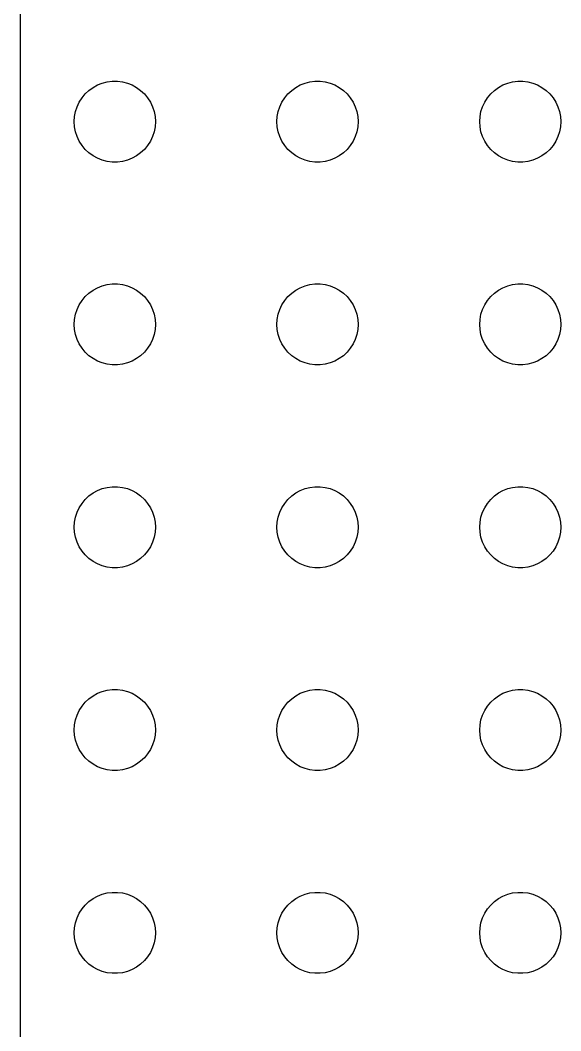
# Model space of a CAD drawing. Header units: metres. Extents: x -210 to 210, y -149 to 149.
# Drawn here: x -209.5 to -169.5, y -74.7 to 0 of the extents above; entities that cross this region are included whole.
import ezdxf

# ---------------------------------------------------------------- set-up
doc = ezdxf.new("R2010")
doc.units = ezdxf.units.M

msp = doc.modelspace()

# ---------------------------------------------------------------- linework, layer by layer
for p, q in [((-209.5, 144.5), (-209.5, -144.5)), ((-204.687, -5.44635), (-204.412, -5.18845)), ((-204.412, -5.18845), (-204.107, -4.96701)), ((-204.107, -4.96701), (-203.777, -4.78551)), ((-203.777, -4.78551), (-203.427, -4.64682)), ((-203.427, -4.64682), (-203.062, -4.55313)), ((-203.062, -4.55313), (-202.688, -4.50591)), ((-202.688, -4.50591), (-202.312, -4.50591)), ((-202.312, -4.50591), (-201.938, -4.55313)), ((-201.938, -4.55313), (-201.573, -4.64682)), ((-201.573, -4.64682), (-201.223, -4.78551)), ((-201.223, -4.78551), (-200.893, -4.96701)), ((-200.893, -4.96701), (-200.588, -5.18845)), ((-200.588, -5.18845), (-200.313, -5.44635)), ((-189.687, -5.44635), (-189.412, -5.18845)), ((-189.412, -5.18845), (-189.107, -4.96701)), ((-189.107, -4.96701), (-188.777, -4.78551)), ((-188.777, -4.78551), (-188.427, -4.64682)), ((-188.427, -4.64682), (-188.062, -4.55313)), ((-188.062, -4.55313), (-187.688, -4.50591)), ((-187.688, -4.50591), (-187.312, -4.50591)), ((-187.312, -4.50591), (-186.938, -4.55313)), ((-186.938, -4.55313), (-186.573, -4.64682)), ((-186.573, -4.64682), (-186.223, -4.78551)), ((-186.223, -4.78551), (-185.893, -4.96701)), ((-185.893, -4.96701), (-185.588, -5.18845)), ((-185.588, -5.18845), (-185.313, -5.44635)), ((-174.687, -5.44635), (-174.412, -5.18845)), ((-174.412, -5.18845), (-174.107, -4.96701)), ((-174.107, -4.96701), (-173.777, -4.78551)), ((-173.777, -4.78551), (-173.427, -4.64682)), ((-173.427, -4.64682), (-173.062, -4.55313)), ((-173.062, -4.55313), (-172.688, -4.50591)), ((-172.688, -4.50591), (-172.312, -4.50591)), ((-172.312, -4.50591), (-171.938, -4.55313)), ((-171.938, -4.55313), (-171.573, -4.64682)), ((-171.573, -4.64682), (-171.223, -4.78551)), ((-171.223, -4.78551), (-170.893, -4.96701)), ((-170.893, -4.96701), (-170.588, -5.18845)), ((-170.588, -5.18845), (-170.313, -5.44635)), ((-205.129, -6.05473), (-204.927, -5.73663)), ((-204.927, -5.73663), (-204.687, -5.44635)), ((-200.313, -5.44635), (-200.073, -5.73663)), ((-200.073, -5.73663), (-199.871, -6.05473)), ((-190.129, -6.05473), (-189.927, -5.73663)), ((-189.927, -5.73663), (-189.687, -5.44635)), ((-185.313, -5.44635), (-185.073, -5.73663)), ((-185.073, -5.73663), (-184.871, -6.05473)), ((-175.129, -6.05473), (-174.927, -5.73663)), ((-174.927, -5.73663), (-174.687, -5.44635)), ((-170.313, -5.44635), (-170.073, -5.73663)), ((-170.073, -5.73663), (-169.871, -6.05473)), ((-205.406, -6.75392), (-205.289, -6.39561)), ((-205.289, -6.39561), (-205.129, -6.05473)), ((-199.871, -6.05473), (-199.711, -6.39561)), ((-199.711, -6.39561), (-199.594, -6.75392)), ((-190.406, -6.75392), (-190.289, -6.39561)), ((-190.289, -6.39561), (-190.129, -6.05473)), ((-184.871, -6.05473), (-184.711, -6.39561)), ((-184.711, -6.39561), (-184.594, -6.75392)), ((-175.406, -6.75392), (-175.289, -6.39561)), ((-175.289, -6.39561), (-175.129, -6.05473)), ((-169.871, -6.05473), (-169.711, -6.39561)), ((-169.711, -6.39561), (-169.594, -6.75392)), ((-205.5, -7.5), (-205.476, -7.12399)), ((-205.476, -7.12399), (-205.406, -6.75392)), ((-199.594, -6.75392), (-199.524, -7.12399)), ((-199.524, -7.12399), (-199.5, -7.5)), ((-190.5, -7.5), (-190.476, -7.12399)), ((-190.476, -7.12399), (-190.406, -6.75392)), ((-184.594, -6.75392), (-184.524, -7.12399)), ((-184.524, -7.12399), (-184.5, -7.5)), ((-175.5, -7.5), (-175.476, -7.12399)), ((-175.476, -7.12399), (-175.406, -6.75392)), ((-169.594, -6.75392), (-169.524, -7.12399)), ((-169.524, -7.12399), (-169.5, -7.5)), ((-205.476, -7.87599), (-205.5, -7.5)), ((-205.406, -8.24606), (-205.476, -7.87599)), ((-199.524, -7.87599), (-199.594, -8.24606)), ((-199.5, -7.5), (-199.524, -7.87599)), ((-190.476, -7.87599), (-190.5, -7.5)), ((-190.406, -8.24606), (-190.476, -7.87599)), ((-184.524, -7.87599), (-184.594, -8.24606)), ((-184.5, -7.5), (-184.524, -7.87599)), ((-175.476, -7.87599), (-175.5, -7.5)), ((-175.406, -8.24606), (-175.476, -7.87599)), ((-169.524, -7.87599), (-169.594, -8.24606)), ((-169.5, -7.5), (-169.524, -7.87599)), ((-205.289, -8.60437), (-205.406, -8.24606)), ((-205.129, -8.94525), (-205.289, -8.60437)), ((-204.927, -9.26335), (-205.129, -8.94525)), ((-199.871, -8.94525), (-200.073, -9.26335)), ((-199.711, -8.60437), (-199.871, -8.94525)), ((-199.594, -8.24606), (-199.711, -8.60437)), ((-190.289, -8.60437), (-190.406, -8.24606)), ((-190.129, -8.94525), (-190.289, -8.60437)), ((-189.927, -9.26335), (-190.129, -8.94525)), ((-184.871, -8.94525), (-185.073, -9.26335)), ((-184.711, -8.60437), (-184.871, -8.94525)), ((-184.594, -8.24606), (-184.711, -8.60437)), ((-175.289, -8.60437), (-175.406, -8.24606)), ((-175.129, -8.94525), (-175.289, -8.60437)), ((-174.927, -9.26335), (-175.129, -8.94525)), ((-169.871, -8.94525), (-170.073, -9.26335)), ((-169.711, -8.60437), (-169.871, -8.94525)), ((-169.594, -8.24606), (-169.711, -8.60437)), ((-204.687, -9.55363), (-204.927, -9.26335)), ((-204.412, -9.81154), (-204.687, -9.55363)), ((-200.313, -9.55363), (-200.588, -9.81154)), ((-200.073, -9.26335), (-200.313, -9.55363)), ((-189.687, -9.55363), (-189.927, -9.26335)), ((-189.412, -9.81154), (-189.687, -9.55363)), ((-185.313, -9.55363), (-185.588, -9.81154)), ((-185.073, -9.26335), (-185.313, -9.55363)), ((-174.687, -9.55363), (-174.927, -9.26335)), ((-174.412, -9.81154), (-174.687, -9.55363)), ((-170.313, -9.55363), (-170.588, -9.81154)), ((-170.073, -9.26335), (-170.313, -9.55363)), ((-204.107, -10.033), (-204.412, -9.81154)), ((-203.777, -10.2145), (-204.107, -10.033)), ((-203.427, -10.3532), (-203.777, -10.2145)), ((-203.062, -10.4469), (-203.427, -10.3532)), ((-202.688, -10.4941), (-203.062, -10.4469)), ((-201.938, -10.4469), (-202.312, -10.4941)), ((-201.573, -10.3532), (-201.938, -10.4469)), ((-201.223, -10.2145), (-201.573, -10.3532)), ((-200.893, -10.033), (-201.223, -10.2145)), ((-200.588, -9.81154), (-200.893, -10.033)), ((-189.107, -10.033), (-189.412, -9.81154)), ((-188.777, -10.2145), (-189.107, -10.033)), ((-188.427, -10.3532), (-188.777, -10.2145)), ((-188.062, -10.4469), (-188.427, -10.3532)), ((-187.688, -10.4941), (-188.062, -10.4469)), ((-186.938, -10.4469), (-187.312, -10.4941)), ((-186.573, -10.3532), (-186.938, -10.4469)), ((-186.223, -10.2145), (-186.573, -10.3532)), ((-185.893, -10.033), (-186.223, -10.2145)), ((-185.588, -9.81154), (-185.893, -10.033)), ((-174.107, -10.033), (-174.412, -9.81154)), ((-173.777, -10.2145), (-174.107, -10.033)), ((-173.427, -10.3532), (-173.777, -10.2145)), ((-173.062, -10.4469), (-173.427, -10.3532)), ((-172.688, -10.4941), (-173.062, -10.4469)), ((-171.938, -10.4469), (-172.312, -10.4941)), ((-171.573, -10.3532), (-171.938, -10.4469)), ((-171.223, -10.2145), (-171.573, -10.3532)), ((-170.893, -10.033), (-171.223, -10.2145)), ((-170.588, -9.81154), (-170.893, -10.033)), ((-202.312, -10.4941), (-202.688, -10.4941)), ((-187.312, -10.4941), (-187.688, -10.4941)), ((-172.312, -10.4941), (-172.688, -10.4941)), ((-204.412, -20.1884), (-204.107, -19.967)), ((-204.107, -19.967), (-203.777, -19.7855)), ((-203.777, -19.7855), (-203.427, -19.6468)), ((-203.427, -19.6468), (-203.062, -19.5531)), ((-203.062, -19.5531), (-202.688, -19.5059)), ((-202.688, -19.5059), (-202.312, -19.5059)), ((-202.312, -19.5059), (-201.938, -19.5531)), ((-201.938, -19.5531), (-201.573, -19.6468)), ((-201.573, -19.6468), (-201.223, -19.7855)), ((-201.223, -19.7855), (-200.893, -19.967)), ((-200.893, -19.967), (-200.588, -20.1884)), ((-189.412, -20.1884), (-189.107, -19.967)), ((-189.107, -19.967), (-188.777, -19.7855)), ((-188.777, -19.7855), (-188.427, -19.6468)), ((-188.427, -19.6468), (-188.062, -19.5531)), ((-188.062, -19.5531), (-187.688, -19.5059)), ((-187.688, -19.5059), (-187.312, -19.5059)), ((-187.312, -19.5059), (-186.938, -19.5531)), ((-186.938, -19.5531), (-186.573, -19.6468)), ((-186.573, -19.6468), (-186.223, -19.7855)), ((-186.223, -19.7855), (-185.893, -19.967)), ((-185.893, -19.967), (-185.588, -20.1884)), ((-174.412, -20.1884), (-174.107, -19.967)), ((-174.107, -19.967), (-173.777, -19.7855)), ((-173.777, -19.7855), (-173.427, -19.6468)), ((-173.427, -19.6468), (-173.062, -19.5531)), ((-173.062, -19.5531), (-172.688, -19.5059)), ((-172.688, -19.5059), (-172.312, -19.5059)), ((-172.312, -19.5059), (-171.938, -19.5531)), ((-171.938, -19.5531), (-171.573, -19.6468)), ((-171.573, -19.6468), (-171.223, -19.7855)), ((-171.223, -19.7855), (-170.893, -19.967)), ((-170.893, -19.967), (-170.588, -20.1884)), ((-205.129, -21.0547), (-204.927, -20.7366)), ((-204.927, -20.7366), (-204.687, -20.4464)), ((-204.687, -20.4464), (-204.412, -20.1884)), ((-200.588, -20.1884), (-200.313, -20.4464)), ((-200.313, -20.4464), (-200.073, -20.7366)), ((-200.073, -20.7366), (-199.871, -21.0547)), ((-190.129, -21.0547), (-189.927, -20.7366)), ((-189.927, -20.7366), (-189.687, -20.4464)), ((-189.687, -20.4464), (-189.412, -20.1884)), ((-185.588, -20.1884), (-185.313, -20.4464)), ((-185.313, -20.4464), (-185.073, -20.7366)), ((-185.073, -20.7366), (-184.871, -21.0547)), ((-175.129, -21.0547), (-174.927, -20.7366)), ((-174.927, -20.7366), (-174.687, -20.4464)), ((-174.687, -20.4464), (-174.412, -20.1884)), ((-170.588, -20.1884), (-170.313, -20.4464)), ((-170.313, -20.4464), (-170.073, -20.7366)), ((-170.073, -20.7366), (-169.871, -21.0547)), ((-205.406, -21.7539), (-205.289, -21.3956)), ((-205.289, -21.3956), (-205.129, -21.0547)), ((-199.871, -21.0547), (-199.711, -21.3956)), ((-199.711, -21.3956), (-199.594, -21.7539)), ((-190.406, -21.7539), (-190.289, -21.3956)), ((-190.289, -21.3956), (-190.129, -21.0547)), ((-184.871, -21.0547), (-184.711, -21.3956)), ((-184.711, -21.3956), (-184.594, -21.7539)), ((-175.406, -21.7539), (-175.289, -21.3956)), ((-175.289, -21.3956), (-175.129, -21.0547)), ((-169.871, -21.0547), (-169.711, -21.3956)), ((-169.711, -21.3956), (-169.594, -21.7539)), ((-205.5, -22.5), (-205.476, -22.124)), ((-205.476, -22.124), (-205.406, -21.7539)), ((-199.594, -21.7539), (-199.524, -22.124)), ((-199.524, -22.124), (-199.5, -22.5)), ((-190.5, -22.5), (-190.476, -22.124)), ((-190.476, -22.124), (-190.406, -21.7539)), ((-184.594, -21.7539), (-184.524, -22.124)), ((-184.524, -22.124), (-184.5, -22.5)), ((-175.5, -22.5), (-175.476, -22.124)), ((-175.476, -22.124), (-175.406, -21.7539)), ((-169.594, -21.7539), (-169.524, -22.124)), ((-169.524, -22.124), (-169.5, -22.5)), ((-205.476, -22.876), (-205.5, -22.5)), ((-205.406, -23.2461), (-205.476, -22.876)), ((-199.524, -22.876), (-199.594, -23.2461)), ((-199.5, -22.5), (-199.524, -22.876)), ((-190.476, -22.876), (-190.5, -22.5)), ((-190.406, -23.2461), (-190.476, -22.876)), ((-184.524, -22.876), (-184.594, -23.2461)), ((-184.5, -22.5), (-184.524, -22.876)), ((-175.476, -22.876), (-175.5, -22.5)), ((-175.406, -23.2461), (-175.476, -22.876)), ((-169.524, -22.876), (-169.594, -23.2461)), ((-169.5, -22.5), (-169.524, -22.876)), ((-205.289, -23.6044), (-205.406, -23.2461)), ((-205.129, -23.9453), (-205.289, -23.6044)), ((-199.711, -23.6044), (-199.871, -23.9453)), ((-199.594, -23.2461), (-199.711, -23.6044)), ((-190.289, -23.6044), (-190.406, -23.2461)), ((-190.129, -23.9453), (-190.289, -23.6044)), ((-184.711, -23.6044), (-184.871, -23.9453)), ((-184.594, -23.2461), (-184.711, -23.6044)), ((-175.289, -23.6044), (-175.406, -23.2461)), ((-175.129, -23.9453), (-175.289, -23.6044)), ((-169.711, -23.6044), (-169.871, -23.9453)), ((-169.594, -23.2461), (-169.711, -23.6044)), ((-204.927, -24.2634), (-205.129, -23.9453)), ((-204.687, -24.5536), (-204.927, -24.2634)), ((-204.412, -24.8115), (-204.687, -24.5536)), ((-200.313, -24.5536), (-200.588, -24.8115)), ((-200.073, -24.2634), (-200.313, -24.5536)), ((-199.871, -23.9453), (-200.073, -24.2634)), ((-189.927, -24.2634), (-190.129, -23.9453)), ((-189.687, -24.5536), (-189.927, -24.2634)), ((-189.412, -24.8115), (-189.687, -24.5536)), ((-185.313, -24.5536), (-185.588, -24.8115)), ((-185.073, -24.2634), (-185.313, -24.5536)), ((-184.871, -23.9453), (-185.073, -24.2634)), ((-174.927, -24.2634), (-175.129, -23.9453)), ((-174.687, -24.5536), (-174.927, -24.2634)), ((-174.412, -24.8115), (-174.687, -24.5536)), ((-170.313, -24.5536), (-170.588, -24.8115)), ((-170.073, -24.2634), (-170.313, -24.5536)), ((-169.871, -23.9453), (-170.073, -24.2634)), ((-204.107, -25.033), (-204.412, -24.8115)), ((-203.777, -25.2145), (-204.107, -25.033)), ((-203.427, -25.3532), (-203.777, -25.2145)), ((-203.062, -25.4469), (-203.427, -25.3532)), ((-201.573, -25.3532), (-201.938, -25.4469)), ((-201.223, -25.2145), (-201.573, -25.3532)), ((-200.893, -25.033), (-201.223, -25.2145)), ((-200.588, -24.8115), (-200.893, -25.033)), ((-189.107, -25.033), (-189.412, -24.8115)), ((-188.777, -25.2145), (-189.107, -25.033)), ((-188.427, -25.3532), (-188.777, -25.2145)), ((-188.062, -25.4469), (-188.427, -25.3532)), ((-186.573, -25.3532), (-186.938, -25.4469)), ((-186.223, -25.2145), (-186.573, -25.3532)), ((-185.893, -25.033), (-186.223, -25.2145)), ((-185.588, -24.8115), (-185.893, -25.033)), ((-174.107, -25.033), (-174.412, -24.8115)), ((-173.777, -25.2145), (-174.107, -25.033)), ((-173.427, -25.3532), (-173.777, -25.2145)), ((-173.062, -25.4469), (-173.427, -25.3532)), ((-171.573, -25.3532), (-171.938, -25.4469)), ((-171.223, -25.2145), (-171.573, -25.3532)), ((-170.893, -25.033), (-171.223, -25.2145)), ((-170.588, -24.8115), (-170.893, -25.033)), ((-202.688, -25.4941), (-203.062, -25.4469)), ((-202.312, -25.4941), (-202.688, -25.4941)), ((-201.938, -25.4469), (-202.312, -25.4941)), ((-187.688, -25.4941), (-188.062, -25.4469)), ((-187.312, -25.4941), (-187.688, -25.4941)), ((-186.938, -25.4469), (-187.312, -25.4941)), ((-172.688, -25.4941), (-173.062, -25.4469)), ((-172.312, -25.4941), (-172.688, -25.4941)), ((-171.938, -25.4469), (-172.312, -25.4941)), ((-204.412, -35.1885), (-204.107, -34.967)), ((-204.107, -34.967), (-203.777, -34.7855)), ((-203.777, -34.7855), (-203.427, -34.6468)), ((-203.427, -34.6468), (-203.062, -34.5531)), ((-203.062, -34.5531), (-202.688, -34.5059)), ((-202.688, -34.5059), (-202.312, -34.5059)), ((-202.312, -34.5059), (-201.938, -34.5531)), ((-201.938, -34.5531), (-201.573, -34.6468)), ((-201.573, -34.6468), (-201.223, -34.7855)), ((-201.223, -34.7855), (-200.893, -34.967)), ((-200.893, -34.967), (-200.588, -35.1885)), ((-189.412, -35.1885), (-189.107, -34.967)), ((-189.107, -34.967), (-188.777, -34.7855)), ((-188.777, -34.7855), (-188.427, -34.6468)), ((-188.427, -34.6468), (-188.062, -34.5531)), ((-188.062, -34.5531), (-187.688, -34.5059)), ((-187.688, -34.5059), (-187.312, -34.5059)), ((-187.312, -34.5059), (-186.938, -34.5531)), ((-186.938, -34.5531), (-186.573, -34.6468)), ((-186.573, -34.6468), (-186.223, -34.7855)), ((-186.223, -34.7855), (-185.893, -34.967)), ((-185.893, -34.967), (-185.588, -35.1885)), ((-174.412, -35.1885), (-174.107, -34.967)), ((-174.107, -34.967), (-173.777, -34.7855)), ((-173.777, -34.7855), (-173.427, -34.6468)), ((-173.427, -34.6468), (-173.062, -34.5531)), ((-173.062, -34.5531), (-172.688, -34.5059)), ((-172.688, -34.5059), (-172.312, -34.5059)), ((-172.312, -34.5059), (-171.938, -34.5531)), ((-171.938, -34.5531), (-171.573, -34.6468)), ((-171.573, -34.6468), (-171.223, -34.7855)), ((-171.223, -34.7855), (-170.893, -34.967)), ((-170.893, -34.967), (-170.588, -35.1885)), ((-205.129, -36.0547), (-204.927, -35.7366)), ((-204.927, -35.7366), (-204.687, -35.4464)), ((-204.687, -35.4464), (-204.412, -35.1885)), ((-200.588, -35.1885), (-200.313, -35.4464)), ((-200.313, -35.4464), (-200.073, -35.7366)), ((-200.073, -35.7366), (-199.871, -36.0547)), ((-190.129, -36.0547), (-189.927, -35.7366)), ((-189.927, -35.7366), (-189.687, -35.4464)), ((-189.687, -35.4464), (-189.412, -35.1885)), ((-185.588, -35.1885), (-185.313, -35.4464)), ((-185.313, -35.4464), (-185.073, -35.7366)), ((-185.073, -35.7366), (-184.871, -36.0547)), ((-175.129, -36.0547), (-174.927, -35.7366)), ((-174.927, -35.7366), (-174.687, -35.4464)), ((-174.687, -35.4464), (-174.412, -35.1885)), ((-170.588, -35.1885), (-170.313, -35.4464)), ((-170.313, -35.4464), (-170.073, -35.7366)), ((-170.073, -35.7366), (-169.871, -36.0547)), ((-205.406, -36.7539), (-205.289, -36.3956)), ((-205.289, -36.3956), (-205.129, -36.0547)), ((-199.871, -36.0547), (-199.711, -36.3956)), ((-199.711, -36.3956), (-199.594, -36.7539)), ((-190.406, -36.7539), (-190.289, -36.3956)), ((-190.289, -36.3956), (-190.129, -36.0547)), ((-184.871, -36.0547), (-184.711, -36.3956)), ((-184.711, -36.3956), (-184.594, -36.7539)), ((-175.406, -36.7539), (-175.289, -36.3956)), ((-175.289, -36.3956), (-175.129, -36.0547)), ((-169.871, -36.0547), (-169.711, -36.3956)), ((-169.711, -36.3956), (-169.594, -36.7539)), ((-205.5, -37.5), (-205.476, -37.124)), ((-205.476, -37.124), (-205.406, -36.7539)), ((-199.594, -36.7539), (-199.524, -37.124)), ((-199.524, -37.124), (-199.5, -37.5)), ((-190.5, -37.5), (-190.476, -37.124)), ((-190.476, -37.124), (-190.406, -36.7539)), ((-184.594, -36.7539), (-184.524, -37.124)), ((-184.524, -37.124), (-184.5, -37.5)), ((-175.5, -37.5), (-175.476, -37.124)), ((-175.476, -37.124), (-175.406, -36.7539)), ((-169.594, -36.7539), (-169.524, -37.124)), ((-169.524, -37.124), (-169.5, -37.5)), ((-205.476, -37.876), (-205.5, -37.5)), ((-205.406, -38.2461), (-205.476, -37.876)), ((-199.524, -37.876), (-199.594, -38.2461)), ((-199.5, -37.5), (-199.524, -37.876)), ((-190.476, -37.876), (-190.5, -37.5)), ((-190.406, -38.2461), (-190.476, -37.876)), ((-184.524, -37.876), (-184.594, -38.2461)), ((-184.5, -37.5), (-184.524, -37.876)), ((-175.476, -37.876), (-175.5, -37.5)), ((-175.406, -38.2461), (-175.476, -37.876)), ((-169.524, -37.876), (-169.594, -38.2461)), ((-169.5, -37.5), (-169.524, -37.876)), ((-205.289, -38.6044), (-205.406, -38.2461)), ((-205.129, -38.9453), (-205.289, -38.6044)), ((-199.711, -38.6044), (-199.871, -38.9453)), ((-199.594, -38.2461), (-199.711, -38.6044)), ((-190.289, -38.6044), (-190.406, -38.2461)), ((-190.129, -38.9453), (-190.289, -38.6044)), ((-184.711, -38.6044), (-184.871, -38.9453)), ((-184.594, -38.2461), (-184.711, -38.6044)), ((-175.289, -38.6044), (-175.406, -38.2461)), ((-175.129, -38.9453), (-175.289, -38.6044)), ((-169.711, -38.6044), (-169.871, -38.9453)), ((-169.594, -38.2461), (-169.711, -38.6044)), ((-204.927, -39.2634), (-205.129, -38.9453)), ((-204.687, -39.5536), (-204.927, -39.2634)), ((-204.412, -39.8115), (-204.687, -39.5536)), ((-200.313, -39.5536), (-200.588, -39.8115)), ((-200.073, -39.2634), (-200.313, -39.5536)), ((-199.871, -38.9453), (-200.073, -39.2634)), ((-189.927, -39.2634), (-190.129, -38.9453)), ((-189.687, -39.5536), (-189.927, -39.2634)), ((-189.412, -39.8115), (-189.687, -39.5536)), ((-185.313, -39.5536), (-185.588, -39.8115)), ((-185.073, -39.2634), (-185.313, -39.5536)), ((-184.871, -38.9453), (-185.073, -39.2634)), ((-174.927, -39.2634), (-175.129, -38.9453)), ((-174.687, -39.5536), (-174.927, -39.2634)), ((-174.412, -39.8115), (-174.687, -39.5536)), ((-170.313, -39.5536), (-170.588, -39.8115)), ((-170.073, -39.2634), (-170.313, -39.5536)), ((-169.871, -38.9453), (-170.073, -39.2634)), ((-204.107, -40.033), (-204.412, -39.8115)), ((-203.777, -40.2145), (-204.107, -40.033)), ((-203.427, -40.3532), (-203.777, -40.2145)), ((-203.062, -40.4469), (-203.427, -40.3532)), ((-201.573, -40.3532), (-201.938, -40.4469)), ((-201.223, -40.2145), (-201.573, -40.3532)), ((-200.893, -40.033), (-201.223, -40.2145)), ((-200.588, -39.8115), (-200.893, -40.033)), ((-189.107, -40.033), (-189.412, -39.8115)), ((-188.777, -40.2145), (-189.107, -40.033)), ((-188.427, -40.3532), (-188.777, -40.2145)), ((-188.062, -40.4469), (-188.427, -40.3532)), ((-186.573, -40.3532), (-186.938, -40.4469)), ((-186.223, -40.2145), (-186.573, -40.3532)), ((-185.893, -40.033), (-186.223, -40.2145)), ((-185.588, -39.8115), (-185.893, -40.033)), ((-174.107, -40.033), (-174.412, -39.8115)), ((-173.777, -40.2145), (-174.107, -40.033)), ((-173.427, -40.3532), (-173.777, -40.2145)), ((-173.062, -40.4469), (-173.427, -40.3532)), ((-171.573, -40.3532), (-171.938, -40.4469)), ((-171.223, -40.2145), (-171.573, -40.3532)), ((-170.893, -40.033), (-171.223, -40.2145)), ((-170.588, -39.8115), (-170.893, -40.033)), ((-202.688, -40.4941), (-203.062, -40.4469)), ((-202.312, -40.4941), (-202.688, -40.4941)), ((-201.938, -40.4469), (-202.312, -40.4941)), ((-187.688, -40.4941), (-188.062, -40.4469)), ((-187.312, -40.4941), (-187.688, -40.4941)), ((-186.938, -40.4469), (-187.312, -40.4941)), ((-172.688, -40.4941), (-173.062, -40.4469)), ((-172.312, -40.4941), (-172.688, -40.4941)), ((-171.938, -40.4469), (-172.312, -40.4941)), ((-204.412, -50.1885), (-204.107, -49.967)), ((-204.107, -49.967), (-203.777, -49.7855)), ((-203.777, -49.7855), (-203.427, -49.6468)), ((-203.427, -49.6468), (-203.062, -49.5531)), ((-203.062, -49.5531), (-202.688, -49.5059)), ((-202.688, -49.5059), (-202.312, -49.5059)), ((-202.312, -49.5059), (-201.938, -49.5531)), ((-201.938, -49.5531), (-201.573, -49.6468)), ((-201.573, -49.6468), (-201.223, -49.7855)), ((-201.223, -49.7855), (-200.893, -49.967)), ((-200.893, -49.967), (-200.588, -50.1885)), ((-189.412, -50.1885), (-189.107, -49.967)), ((-189.107, -49.967), (-188.777, -49.7855)), ((-188.777, -49.7855), (-188.427, -49.6468)), ((-188.427, -49.6468), (-188.062, -49.5531)), ((-188.062, -49.5531), (-187.688, -49.5059)), ((-187.688, -49.5059), (-187.312, -49.5059)), ((-187.312, -49.5059), (-186.938, -49.5531)), ((-186.938, -49.5531), (-186.573, -49.6468)), ((-186.573, -49.6468), (-186.223, -49.7855)), ((-186.223, -49.7855), (-185.893, -49.967)), ((-185.893, -49.967), (-185.588, -50.1885)), ((-174.412, -50.1885), (-174.107, -49.967)), ((-174.107, -49.967), (-173.777, -49.7855)), ((-173.777, -49.7855), (-173.427, -49.6468)), ((-173.427, -49.6468), (-173.062, -49.5531)), ((-173.062, -49.5531), (-172.688, -49.5059)), ((-172.688, -49.5059), (-172.312, -49.5059)), ((-172.312, -49.5059), (-171.938, -49.5531)), ((-171.938, -49.5531), (-171.573, -49.6468)), ((-171.573, -49.6468), (-171.223, -49.7855)), ((-171.223, -49.7855), (-170.893, -49.967)), ((-170.893, -49.967), (-170.588, -50.1885)), ((-205.129, -51.0547), (-204.927, -50.7366)), ((-204.927, -50.7366), (-204.687, -50.4464)), ((-204.687, -50.4464), (-204.412, -50.1885)), ((-200.588, -50.1885), (-200.313, -50.4464)), ((-200.313, -50.4464), (-200.073, -50.7366)), ((-200.073, -50.7366), (-199.871, -51.0547)), ((-190.129, -51.0547), (-189.927, -50.7366)), ((-189.927, -50.7366), (-189.687, -50.4464)), ((-189.687, -50.4464), (-189.412, -50.1885)), ((-185.588, -50.1885), (-185.313, -50.4464)), ((-185.313, -50.4464), (-185.073, -50.7366)), ((-185.073, -50.7366), (-184.871, -51.0547)), ((-175.129, -51.0547), (-174.927, -50.7366)), ((-174.927, -50.7366), (-174.687, -50.4464)), ((-174.687, -50.4464), (-174.412, -50.1885)), ((-170.588, -50.1885), (-170.313, -50.4464)), ((-170.313, -50.4464), (-170.073, -50.7366)), ((-170.073, -50.7366), (-169.871, -51.0547)), ((-205.406, -51.7539), (-205.289, -51.3956)), ((-205.289, -51.3956), (-205.129, -51.0547)), ((-199.871, -51.0547), (-199.711, -51.3956)), ((-199.711, -51.3956), (-199.594, -51.7539)), ((-190.406, -51.7539), (-190.289, -51.3956)), ((-190.289, -51.3956), (-190.129, -51.0547)), ((-184.871, -51.0547), (-184.711, -51.3956)), ((-184.711, -51.3956), (-184.594, -51.7539)), ((-175.406, -51.7539), (-175.289, -51.3956)), ((-175.289, -51.3956), (-175.129, -51.0547)), ((-169.871, -51.0547), (-169.711, -51.3956)), ((-169.711, -51.3956), (-169.594, -51.7539)), ((-205.5, -52.5), (-205.476, -52.124)), ((-205.476, -52.124), (-205.406, -51.7539)), ((-199.594, -51.7539), (-199.524, -52.124)), ((-199.524, -52.124), (-199.5, -52.5)), ((-190.5, -52.5), (-190.476, -52.124)), ((-190.476, -52.124), (-190.406, -51.7539)), ((-184.594, -51.7539), (-184.524, -52.124)), ((-184.524, -52.124), (-184.5, -52.5)), ((-175.5, -52.5), (-175.476, -52.124)), ((-175.476, -52.124), (-175.406, -51.7539)), ((-169.594, -51.7539), (-169.524, -52.124)), ((-169.524, -52.124), (-169.5, -52.5)), ((-205.476, -52.876), (-205.5, -52.5)), ((-205.406, -53.2461), (-205.476, -52.876)), ((-199.524, -52.876), (-199.594, -53.2461)), ((-199.5, -52.5), (-199.524, -52.876)), ((-190.476, -52.876), (-190.5, -52.5)), ((-190.406, -53.2461), (-190.476, -52.876)), ((-184.524, -52.876), (-184.594, -53.2461)), ((-184.5, -52.5), (-184.524, -52.876)), ((-175.476, -52.876), (-175.5, -52.5)), ((-175.406, -53.2461), (-175.476, -52.876)), ((-169.524, -52.876), (-169.594, -53.2461)), ((-169.5, -52.5), (-169.524, -52.876)), ((-205.289, -53.6044), (-205.406, -53.2461)), ((-205.129, -53.9453), (-205.289, -53.6044)), ((-199.711, -53.6044), (-199.871, -53.9453)), ((-199.594, -53.2461), (-199.711, -53.6044)), ((-190.289, -53.6044), (-190.406, -53.2461)), ((-190.129, -53.9453), (-190.289, -53.6044)), ((-184.711, -53.6044), (-184.871, -53.9453)), ((-184.594, -53.2461), (-184.711, -53.6044)), ((-175.289, -53.6044), (-175.406, -53.2461)), ((-175.129, -53.9453), (-175.289, -53.6044)), ((-169.711, -53.6044), (-169.871, -53.9453)), ((-169.594, -53.2461), (-169.711, -53.6044)), ((-204.927, -54.2634), (-205.129, -53.9453)), ((-204.687, -54.5536), (-204.927, -54.2634)), ((-204.412, -54.8115), (-204.687, -54.5536)), ((-200.313, -54.5536), (-200.588, -54.8115)), ((-200.073, -54.2634), (-200.313, -54.5536)), ((-199.871, -53.9453), (-200.073, -54.2634)), ((-189.927, -54.2634), (-190.129, -53.9453)), ((-189.687, -54.5536), (-189.927, -54.2634)), ((-189.412, -54.8115), (-189.687, -54.5536)), ((-185.313, -54.5536), (-185.588, -54.8115)), ((-185.073, -54.2634), (-185.313, -54.5536)), ((-184.871, -53.9453), (-185.073, -54.2634)), ((-174.927, -54.2634), (-175.129, -53.9453)), ((-174.687, -54.5536), (-174.927, -54.2634)), ((-174.412, -54.8115), (-174.687, -54.5536)), ((-170.313, -54.5536), (-170.588, -54.8115)), ((-170.073, -54.2634), (-170.313, -54.5536)), ((-169.871, -53.9453), (-170.073, -54.2634)), ((-204.107, -55.033), (-204.412, -54.8115)), ((-203.777, -55.2145), (-204.107, -55.033)), ((-203.427, -55.3532), (-203.777, -55.2145)), ((-201.223, -55.2145), (-201.573, -55.3532)), ((-200.893, -55.033), (-201.223, -55.2145)), ((-200.588, -54.8115), (-200.893, -55.033)), ((-189.107, -55.033), (-189.412, -54.8115)), ((-188.777, -55.2145), (-189.107, -55.033)), ((-188.427, -55.3532), (-188.777, -55.2145)), ((-186.223, -55.2145), (-186.573, -55.3532)), ((-185.893, -55.033), (-186.223, -55.2145)), ((-185.588, -54.8115), (-185.893, -55.033)), ((-174.107, -55.033), (-174.412, -54.8115)), ((-173.777, -55.2145), (-174.107, -55.033)), ((-173.427, -55.3532), (-173.777, -55.2145)), ((-171.223, -55.2145), (-171.573, -55.3532)), ((-170.893, -55.033), (-171.223, -55.2145)), ((-170.588, -54.8115), (-170.893, -55.033)), ((-203.062, -55.4469), (-203.427, -55.3532)), ((-202.688, -55.4941), (-203.062, -55.4469)), ((-202.312, -55.4941), (-202.688, -55.4941)), ((-201.938, -55.4469), (-202.312, -55.4941)), ((-201.573, -55.3532), (-201.938, -55.4469)), ((-188.062, -55.4469), (-188.427, -55.3532)), ((-187.688, -55.4941), (-188.062, -55.4469)), ((-187.312, -55.4941), (-187.688, -55.4941)), ((-186.938, -55.4469), (-187.312, -55.4941)), ((-186.573, -55.3532), (-186.938, -55.4469)), ((-173.062, -55.4469), (-173.427, -55.3532)), ((-172.688, -55.4941), (-173.062, -55.4469)), ((-172.312, -55.4941), (-172.688, -55.4941)), ((-171.938, -55.4469), (-172.312, -55.4941)), ((-171.573, -55.3532), (-171.938, -55.4469)), ((-204.412, -65.1885), (-204.107, -64.967)), ((-204.107, -64.967), (-203.777, -64.7855)), ((-203.777, -64.7855), (-203.427, -64.6468)), ((-203.427, -64.6468), (-203.062, -64.5531)), ((-203.062, -64.5531), (-202.688, -64.5059)), ((-202.688, -64.5059), (-202.312, -64.5059)), ((-202.312, -64.5059), (-201.938, -64.5531)), ((-201.938, -64.5531), (-201.573, -64.6468)), ((-201.573, -64.6468), (-201.223, -64.7855)), ((-201.223, -64.7855), (-200.893, -64.967)), ((-200.893, -64.967), (-200.588, -65.1885)), ((-189.412, -65.1885), (-189.107, -64.967)), ((-189.107, -64.967), (-188.777, -64.7855)), ((-188.777, -64.7855), (-188.427, -64.6468)), ((-188.427, -64.6468), (-188.062, -64.5531)), ((-188.062, -64.5531), (-187.688, -64.5059)), ((-187.688, -64.5059), (-187.312, -64.5059)), ((-187.312, -64.5059), (-186.938, -64.5531)), ((-186.938, -64.5531), (-186.573, -64.6468)), ((-186.573, -64.6468), (-186.223, -64.7855)), ((-186.223, -64.7855), (-185.893, -64.967)), ((-185.893, -64.967), (-185.588, -65.1885)), ((-174.412, -65.1885), (-174.107, -64.967)), ((-174.107, -64.967), (-173.777, -64.7855)), ((-173.777, -64.7855), (-173.427, -64.6468)), ((-173.427, -64.6468), (-173.062, -64.5531)), ((-173.062, -64.5531), (-172.688, -64.5059)), ((-172.688, -64.5059), (-172.312, -64.5059)), ((-172.312, -64.5059), (-171.938, -64.5531)), ((-171.938, -64.5531), (-171.573, -64.6468)), ((-171.573, -64.6468), (-171.223, -64.7855)), ((-171.223, -64.7855), (-170.893, -64.967)), ((-170.893, -64.967), (-170.588, -65.1885)), ((-205.129, -66.0547), (-204.927, -65.7366)), ((-204.927, -65.7366), (-204.687, -65.4464)), ((-204.687, -65.4464), (-204.412, -65.1885)), ((-200.588, -65.1885), (-200.313, -65.4464)), ((-200.313, -65.4464), (-200.073, -65.7366)), ((-200.073, -65.7366), (-199.871, -66.0547)), ((-190.129, -66.0547), (-189.927, -65.7366)), ((-189.927, -65.7366), (-189.687, -65.4464)), ((-189.687, -65.4464), (-189.412, -65.1885)), ((-185.588, -65.1885), (-185.313, -65.4464)), ((-185.313, -65.4464), (-185.073, -65.7366)), ((-185.073, -65.7366), (-184.871, -66.0547)), ((-175.129, -66.0547), (-174.927, -65.7366)), ((-174.927, -65.7366), (-174.687, -65.4464)), ((-174.687, -65.4464), (-174.412, -65.1885)), ((-170.588, -65.1885), (-170.313, -65.4464)), ((-170.313, -65.4464), (-170.073, -65.7366)), ((-170.073, -65.7366), (-169.871, -66.0547)), ((-205.406, -66.7539), (-205.289, -66.3956)), ((-205.289, -66.3956), (-205.129, -66.0547)), ((-199.871, -66.0547), (-199.711, -66.3956)), ((-199.711, -66.3956), (-199.594, -66.7539)), ((-190.406, -66.7539), (-190.289, -66.3956)), ((-190.289, -66.3956), (-190.129, -66.0547)), ((-184.871, -66.0547), (-184.711, -66.3956)), ((-184.711, -66.3956), (-184.594, -66.7539)), ((-175.406, -66.7539), (-175.289, -66.3956)), ((-175.289, -66.3956), (-175.129, -66.0547)), ((-169.871, -66.0547), (-169.711, -66.3956)), ((-169.711, -66.3956), (-169.594, -66.7539)), ((-205.5, -67.5), (-205.476, -67.124)), ((-205.476, -67.124), (-205.406, -66.7539)), ((-199.594, -66.7539), (-199.524, -67.124)), ((-199.524, -67.124), (-199.5, -67.5)), ((-190.5, -67.5), (-190.476, -67.124)), ((-190.476, -67.124), (-190.406, -66.7539)), ((-184.594, -66.7539), (-184.524, -67.124)), ((-184.524, -67.124), (-184.5, -67.5)), ((-175.5, -67.5), (-175.476, -67.124)), ((-175.476, -67.124), (-175.406, -66.7539)), ((-169.594, -66.7539), (-169.524, -67.124)), ((-169.524, -67.124), (-169.5, -67.5)), ((-205.476, -67.876), (-205.5, -67.5)), ((-205.406, -68.2461), (-205.476, -67.876)), ((-199.524, -67.876), (-199.594, -68.2461)), ((-199.5, -67.5), (-199.524, -67.876)), ((-190.476, -67.876), (-190.5, -67.5)), ((-190.406, -68.2461), (-190.476, -67.876)), ((-184.524, -67.876), (-184.594, -68.2461)), ((-184.5, -67.5), (-184.524, -67.876)), ((-175.476, -67.876), (-175.5, -67.5)), ((-175.406, -68.2461), (-175.476, -67.876)), ((-169.524, -67.876), (-169.594, -68.2461)), ((-169.5, -67.5), (-169.524, -67.876)), ((-205.289, -68.6044), (-205.406, -68.2461)), ((-205.129, -68.9453), (-205.289, -68.6044)), ((-199.711, -68.6044), (-199.871, -68.9453)), ((-199.594, -68.2461), (-199.711, -68.6044)), ((-190.289, -68.6044), (-190.406, -68.2461)), ((-190.129, -68.9453), (-190.289, -68.6044)), ((-184.711, -68.6044), (-184.871, -68.9453)), ((-184.594, -68.2461), (-184.711, -68.6044)), ((-175.289, -68.6044), (-175.406, -68.2461)), ((-175.129, -68.9453), (-175.289, -68.6044)), ((-169.711, -68.6044), (-169.871, -68.9453)), ((-169.594, -68.2461), (-169.711, -68.6044)), ((-204.927, -69.2634), (-205.129, -68.9453)), ((-204.687, -69.5536), (-204.927, -69.2634)), ((-200.073, -69.2634), (-200.313, -69.5536)), ((-199.871, -68.9453), (-200.073, -69.2634)), ((-189.927, -69.2634), (-190.129, -68.9453)), ((-189.687, -69.5536), (-189.927, -69.2634)), ((-185.073, -69.2634), (-185.313, -69.5536)), ((-184.871, -68.9453), (-185.073, -69.2634)), ((-174.927, -69.2634), (-175.129, -68.9453)), ((-174.687, -69.5536), (-174.927, -69.2634)), ((-170.073, -69.2634), (-170.313, -69.5536)), ((-169.871, -68.9453), (-170.073, -69.2634)), ((-204.412, -69.8115), (-204.687, -69.5536)), ((-204.107, -70.033), (-204.412, -69.8115)), ((-203.777, -70.2145), (-204.107, -70.033)), ((-203.427, -70.3532), (-203.777, -70.2145)), ((-201.223, -70.2145), (-201.573, -70.3532)), ((-200.893, -70.033), (-201.223, -70.2145)), ((-200.588, -69.8115), (-200.893, -70.033)), ((-200.313, -69.5536), (-200.588, -69.8115)), ((-189.412, -69.8115), (-189.687, -69.5536)), ((-189.107, -70.033), (-189.412, -69.8115)), ((-188.777, -70.2145), (-189.107, -70.033)), ((-188.427, -70.3532), (-188.777, -70.2145)), ((-186.223, -70.2145), (-186.573, -70.3532)), ((-185.893, -70.033), (-186.223, -70.2145)), ((-185.588, -69.8115), (-185.893, -70.033)), ((-185.313, -69.5536), (-185.588, -69.8115)), ((-174.412, -69.8115), (-174.687, -69.5536)), ((-174.107, -70.033), (-174.412, -69.8115)), ((-173.777, -70.2145), (-174.107, -70.033)), ((-173.427, -70.3532), (-173.777, -70.2145)), ((-171.223, -70.2145), (-171.573, -70.3532)), ((-170.893, -70.033), (-171.223, -70.2145)), ((-170.588, -69.8115), (-170.893, -70.033)), ((-170.313, -69.5536), (-170.588, -69.8115)), ((-203.062, -70.4469), (-203.427, -70.3532)), ((-202.688, -70.4941), (-203.062, -70.4469)), ((-202.312, -70.4941), (-202.688, -70.4941)), ((-201.938, -70.4469), (-202.312, -70.4941)), ((-201.573, -70.3532), (-201.938, -70.4469)), ((-188.062, -70.4469), (-188.427, -70.3532)), ((-187.688, -70.4941), (-188.062, -70.4469)), ((-187.312, -70.4941), (-187.688, -70.4941)), ((-186.938, -70.4469), (-187.312, -70.4941)), ((-186.573, -70.3532), (-186.938, -70.4469)), ((-173.062, -70.4469), (-173.427, -70.3532)), ((-172.688, -70.4941), (-173.062, -70.4469)), ((-172.312, -70.4941), (-172.688, -70.4941)), ((-171.938, -70.4469), (-172.312, -70.4941)), ((-171.573, -70.3532), (-171.938, -70.4469))]:
    msp.add_line(p, q)

doc.saveas('drawing.dxf')
